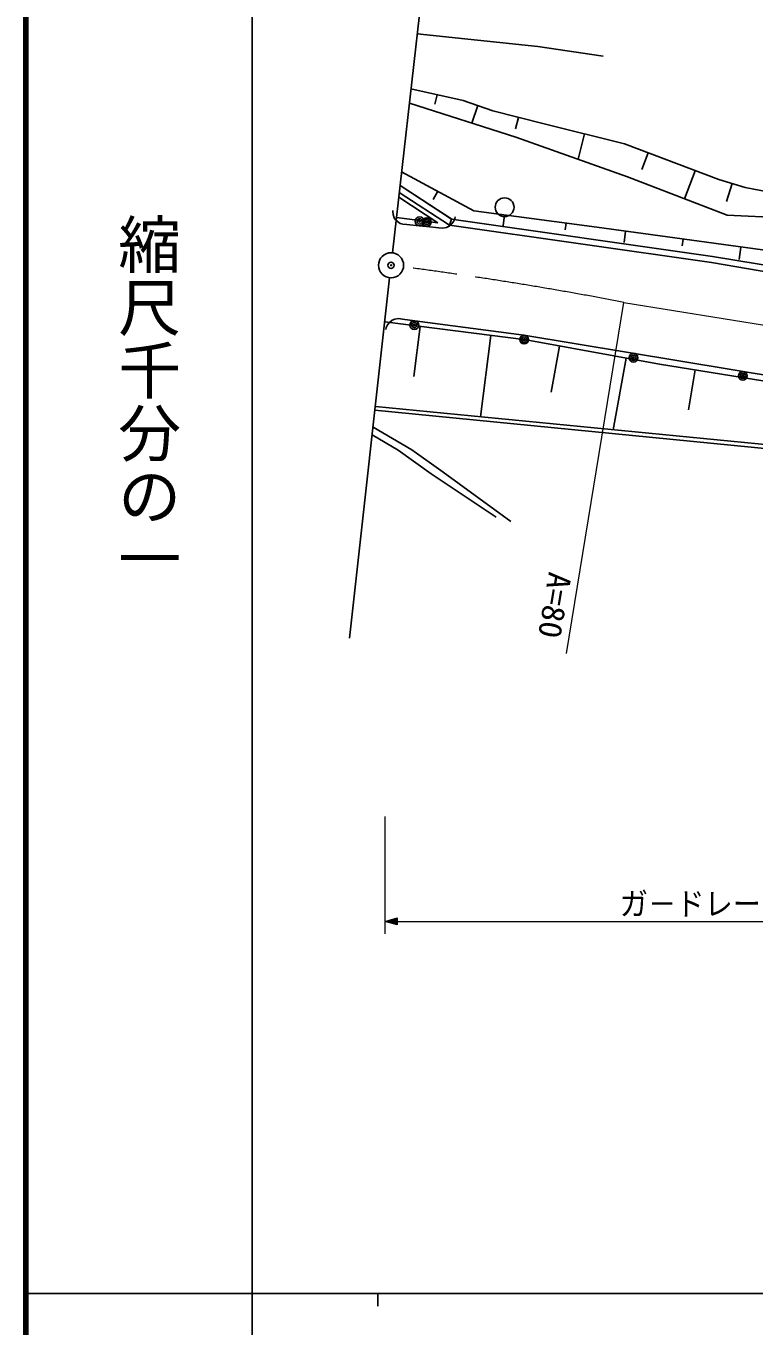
# Model space of a CAD drawing. Units: millimetres, scale not verified. Extents: x 40000 to 680000, y 20000 to 380000.
# Drawn here: x 40000 to 97955, y 202409 to 305890 of the extents above; entities that cross this region are included whole.
import ezdxf
from ezdxf.enums import TextEntityAlignment as Align

# ---------------------------------------------------------------- set-up
doc = ezdxf.new("R2010")
doc.units = ezdxf.units.MM
doc.header["$LTSCALE"] = 1000
doc.header["$PDMODE"] = 32
doc.header["$PDSIZE"] = 500
doc.linetypes.add('CHAIN', pattern=[18.5, 12, -1.5, 3.5, -1.5])
for name, color, linetype, lineweight in [('M-BGD', 7, 'Continuous', 25), ('M-BMK', 2, 'CHAIN', 13), ('M-BMK-OTRS', 5, 'Continuous', 25), ('M-BMK-SRVR', 3, 'Continuous', 25), ('M-STR-HTXT', 7, 'Continuous', 13), ('M-TTL', 2, 'Continuous', 140), ('M-TTL-BAND', 7, 'Continuous', 25)]:
    doc.layers.add(name, color=color, linetype=linetype, lineweight=lineweight)
doc.layers.add('M-OTRS', color=6, linetype='Continuous')
doc.styles.add('@ＭＳ ゴシック', font='')
doc.styles.add('ＭＳ ゴシック', font='')
doc.styles.get('@ＭＳ ゴシック').set_extended_font_data('@MS Gothic')
doc.styles.get('ＭＳ ゴシック').set_extended_font_data('MS Gothic')

msp = doc.modelspace()

# ---------------------------------------------------------------- linework, layer by layer
at = {"layer": 'M-BGD'}
for p, q in [((70645, 300885), (74795, 299957)), ((72720, 300421), (72549, 299655)), ((78991, 297043), (70518, 299759)), ((74795, 299957), (77165, 299141)), ((75980, 299549), (75502, 298161)), ((77165, 299141), (81245, 298092)), ((79205, 298617), (78971, 297706)), ((81245, 298092), (87656, 296499)), ((87889, 293896), (78991, 297043)), ((84451, 297296), (83952, 295288)), ((87656, 296499), (95155, 293663)), ((89531, 295790), (89030, 294466)), ((69901, 294291), (75658, 291181)), ((95807, 290826), (87889, 293896)), ((93281, 294372), (92434, 292134)), ((73882, 290510), (69778, 293204)), ((73888, 290509), (69778, 293204)), ((95155, 293663), (97254, 293041)), ((96204, 293352), (95777, 291909)), ((97254, 293041), (104170, 291720)), ((72797, 290213), (69672, 292265)), ((73701, 290031), (69715, 292647)), ((72779, 292736), (72418, 292069)), ((69204, 291085), (69216, 291204)), ((69224, 290882), (69204, 291085)), ((69319, 290631), (69224, 290882)), ((75658, 291181), (85435, 289865)), ((78102, 290852), (77986, 289988)), ((109562, 290204), (95807, 290826)), ((69423, 290460), (69319, 290631)), ((69570, 290325), (69423, 290460)), ((69490, 290651), (72797, 290213)), ((69797, 290182), (69570, 290325)), ((69992, 290122), (69797, 290182)), ((70310, 290090), (69992, 290122)), ((71305, 289991), (70310, 290090)), ((71875, 289934), (71305, 289991)), ((72870, 289834), (71875, 289934)), ((73188, 289802), (72870, 289834)), ((73475, 289854), (73188, 289802)), ((73686, 289953), (73475, 289854)), ((73905, 290133), (73686, 289953)), ((73882, 290510), (73701, 290031)), ((73701, 290031), (94562, 287057)), ((73882, 290510), (94639, 287551)), ((74044, 290320), (73905, 290133)), ((74148, 290550), (74044, 290320)), ((74163, 290710), (74148, 290550)), ((82991, 290194), (82920, 289665)), ((85435, 289865), (99208, 287984)), ((87731, 289551), (87609, 288657)), ((92322, 288925), (92248, 288383)), ((96913, 288298), (96778, 287310)), ((94562, 287057), (113521, 283875)), ((94639, 287551), (113602, 284368)), ((69153, 282465), (69367, 282558)), ((69367, 282558), (69655, 282601)), ((69655, 282601), (69972, 282559)), ((69972, 282559), (70964, 282429)), ((68560, 282345), (79829, 280897)), ((68652, 281724), (68673, 281883)), ((68673, 281883), (68783, 282111)), ((68783, 282111), (68929, 282293)), ((68929, 282293), (69153, 282465)), ((71377, 281983), (70865, 278001)), ((70964, 282429), (79621, 281290)), ((77011, 281259), (76180, 274791)), ((79621, 281290), (123247, 274057)), ((79829, 280897), (90429, 278974)), ((82479, 280416), (81811, 276736)), ((87779, 279455), (86745, 273754)), ((90429, 278974), (101757, 277155)), ((93261, 278519), (92748, 275327)), ((99348, 272215), (67783, 275314)), ((99378, 272514), (67812, 275613)), ((69627, 272124), (67560, 273344)), ((67627, 273945), (70713, 272146)), ((72265, 270240), (69627, 272124)), ((70713, 272146), (73218, 270373)), ((77430, 266781), (72265, 270240)), ((73218, 270373), (78605, 266449))]:
    msp.add_line(p, q, dxfattribs=at)
msp.add_lwpolyline([(71139, 305264), (80743, 304269), (85946, 303480)], dxfattribs=at)
for centre, radius in [((78102, 291463), 750), ((71340, 290339), 350), ((71340, 290339), 210), ((71340, 290339), 70), ((71910, 290282), 350), ((71910, 290282), 210), ((71910, 290282), 70), ((70918, 282082), 350), ((70918, 282082), 210), ((70918, 282082), 70), ((79656, 280929), 350), ((79656, 280929), 210), ((79656, 280929), 70), ((88363, 279486), 350), ((88363, 279486), 210), ((88363, 279486), 70), ((97070, 278042), 350), ((97070, 278042), 210), ((97070, 278042), 70)]:
    msp.add_circle(centre, radius, dxfattribs=at)
at = {"layer": 'M-BMK'}
msp.add_line((87600, 283892), (129840, 277006), dxfattribs=at)
msp.add_arc((31192, -10757), 300000, 79.16228, 82.55735, dxfattribs=at)
at = {"layer": 'M-BMK-OTRS'}
for p, q in [((69172, 287837), (72025, 313114)), ((68949, 285850), (65763, 257170))]:
    msp.add_line(p, q, dxfattribs=at)
at = {"layer": 'M-BMK-SRVR'}
for radius in [1000, 40]:
    msp.add_circle((69060, 286844), radius, dxfattribs=at)
at = {"layer": 'M-OTRS'}
msp.add_point((69060, 286844), dxfattribs=at)
at = {"layer": 'M-STR-HTXT'}
for p, q in [((83040, 255933), (87600, 283892)), ((68560, 242955), (68560, 233614)), ((68560, 234614), (69560, 234894)), ((69560, 234334), (68560, 234614)), ((68560, 234614), (124903, 234614)), ((68840, 234614), (69520, 234814)), ((69520, 234414), (68840, 234614)), ((69000, 234614), (69480, 234734)), ((69480, 234494), (69000, 234614)), ((69240, 234614), (69440, 234654)), ((69440, 234574), (69240, 234614)), ((69440, 234654), (69440, 234574)), ((69480, 234734), (69480, 234494)), ((69520, 234814), (69520, 234414)), ((69560, 234894), (69560, 234334))]:
    msp.add_line(p, q, dxfattribs=at)
at = {"layer": 'M-TTL'}
msp.add_line((40000, 380000), (40000, 20000), dxfattribs=at)
at = {"layer": 'M-TTL-BAND'}
for p, q in [((58000, 370000), (58000, 20000)), ((40000, 205000), (579000, 205000)), ((68000, 205000), (68000, 204000))]:
    msp.add_line(p, q, dxfattribs=at)

# ---------------------------------------------------------------- texts
at = {"layer": 'M-STR-HTXT', "style": 'ＭＳ ゴシック', "width": 1.05}
msp.add_text('A=80', height=1833, rotation=260.4, dxfattribs=at).set_placement((81090, 262591), align=Align.BOTTOM_LEFT)
at = {"layer": 'M-STR-HTXT', "style": 'ＭＳ ゴシック', "width": 0.9}
msp.add_text('ガ－ドレール L=58.0', height=1833, dxfattribs=at).set_placement((87266, 234553), align=Align.BOTTOM_LEFT)
at = {"layer": 'M-TTL-BAND', "style": '@ＭＳ ゴシック'}
msp.add_text('縮尺千分の一', height=3666, rotation=270, dxfattribs=at).set_placement((49777, 261030), align=Align.MIDDLE_RIGHT)

doc.saveas('drawing.dxf')
